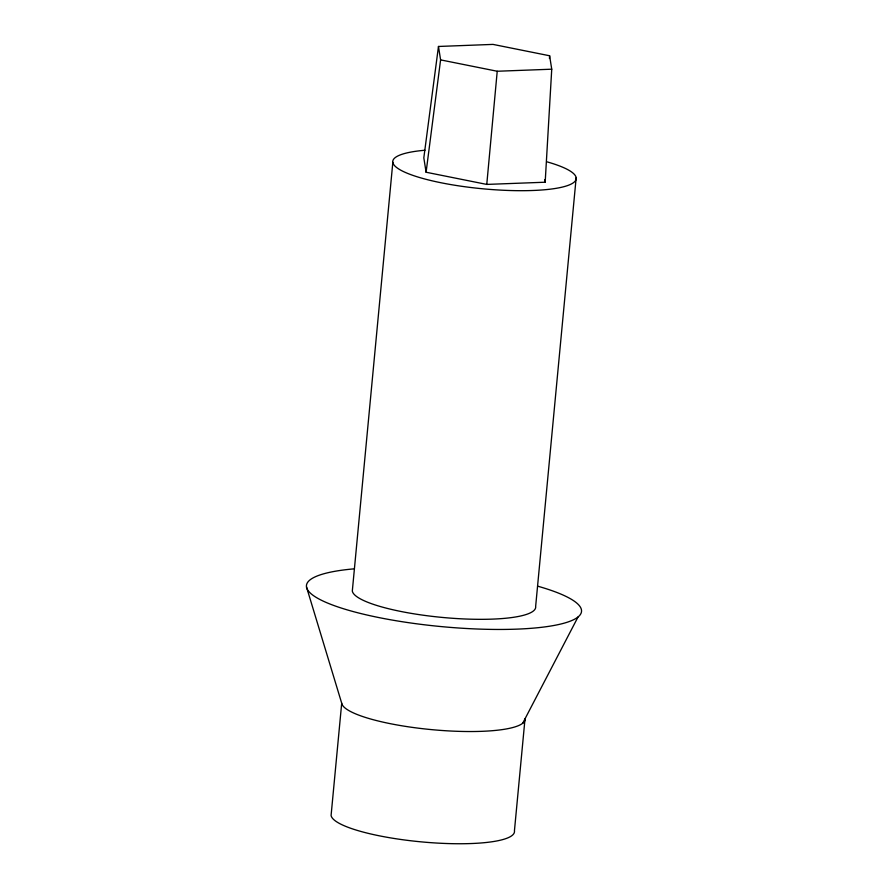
<?xml version="1.0" encoding="UTF-8"?>
<svg xmlns="http://www.w3.org/2000/svg" width="888" height="888" viewBox="0 0 888 888"><rect width="100%" height="100%" fill="white"/><g stroke="black" fill="none" stroke-linecap="round" stroke-linejoin="round"><path stroke-width="1.33" d="M545.177 182.218L551.737 69.197L549.616 55.766L492.984 44.4L438.472 46.465L423.82 157.853L426.096 172.239L486.768 184.415L545.177 182.218L544.766 179.598M549.45 58.53L549.616 55.766M486.768 184.415L497.225 71.251L551.737 69.197M341.702 703.207L331.091 815.406A92.108 18.837 5.4 0 0 425.796 842.268A92.108 18.837 5.4 0 0 514.441 830.757L525.041 718.559A92.108 18.837 5.4 0 1 436.408 730.058A92.108 18.837 5.4 0 1 341.702 703.207L306.493 586.957M392.829 162.36L352.314 590.997A92.108 18.837 5.4 0 0 447.008 617.848A92.108 18.837 5.4 0 0 535.653 606.349L576.168 177.711M426.096 172.239L440.592 59.885L438.472 46.465M522.71 723.254L577.999 617.038M440.592 59.885L497.225 71.251M547.175 161.894A92.108 18.837 5.4 0 1 549.073 189.311A92.108 18.837 5.4 0 1 416.994 176.734A92.108 18.837 5.4 0 1 424.964 150.25M538.017 586.269A138.173 28.261 5.4 0 1 541.269 627.339A138.173 28.261 5.4 0 1 343.523 608.757A138.173 28.261 5.4 0 1 353.402 568.908"/></g></svg>
